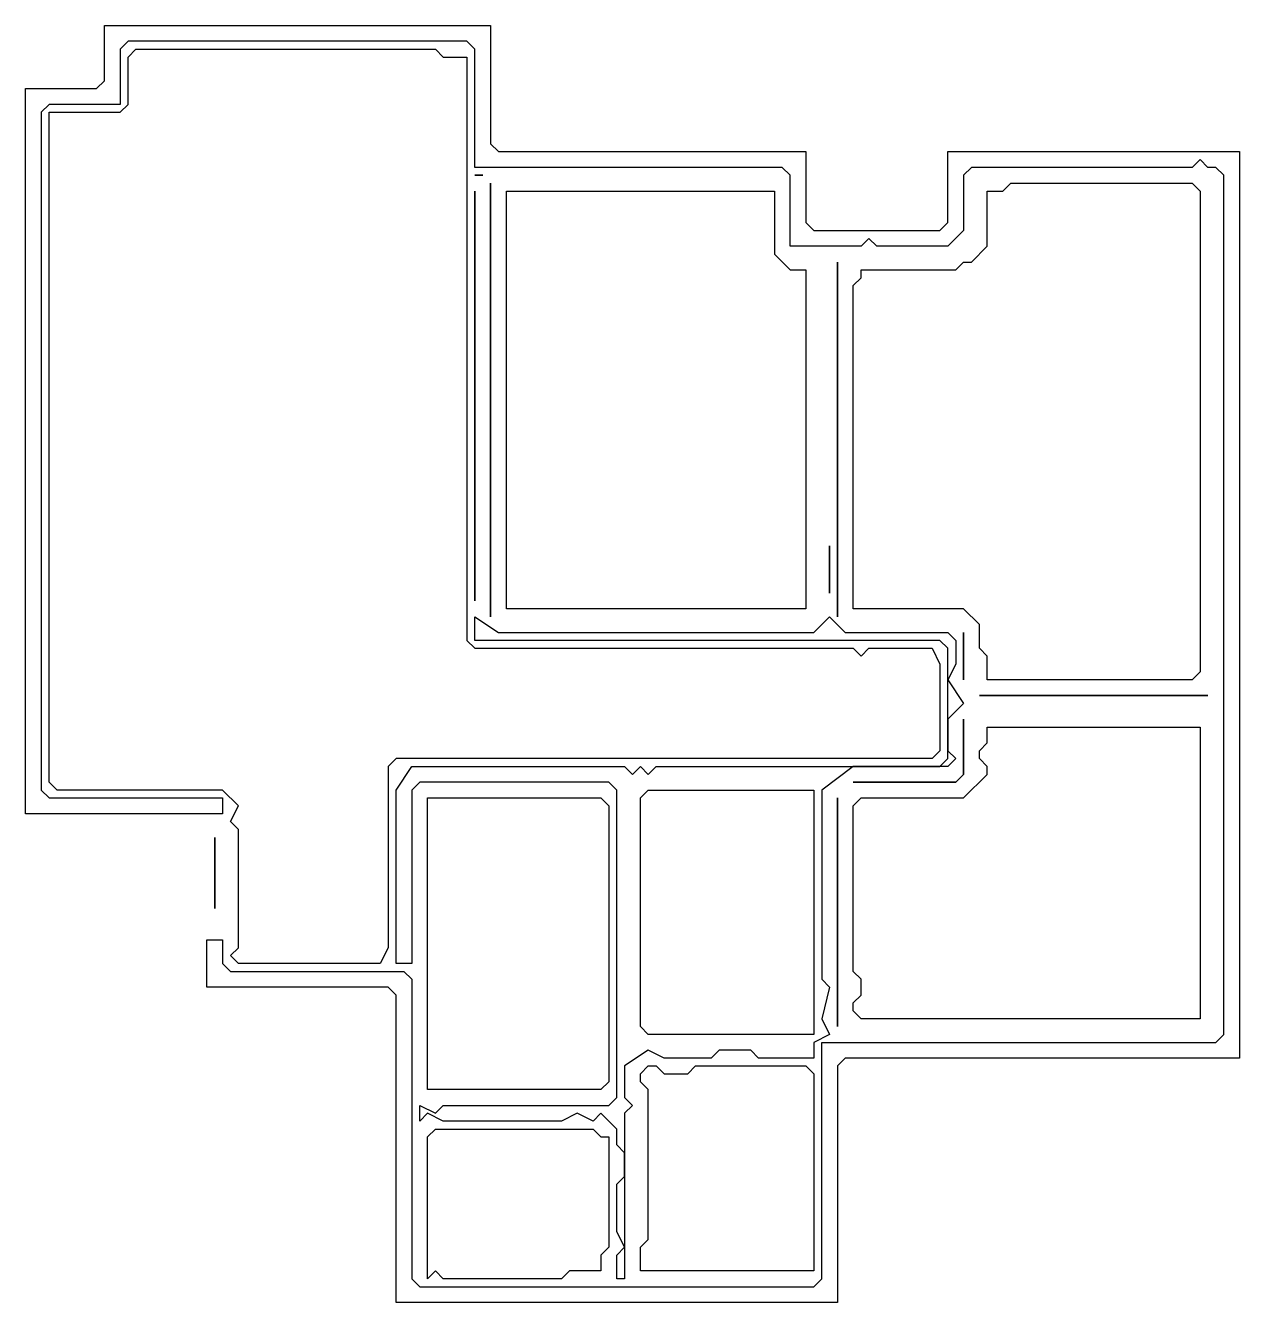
# Model space of a CAD drawing. Header units: metres. Extents: x 51 to 205, y 47 to 209.
import ezdxf

# ---------------------------------------------------------------- set-up
doc = ezdxf.new("R2010")
doc.units = ezdxf.units.M
for name, color, linetype in [('Balcony', 7, 'Continuous'), ('Bathroom', 5, 'Continuous'), ('Common_room', 2, 'Continuous'), ('Inner_walls', 9, 'Continuous'), ('Kitchen', 3, 'Continuous'), ('Living_room', 10, 'Continuous'), ('Main_gate', 1, 'Continuous'), ('Master_room', 6, 'Continuous')]:
    doc.layers.add(name, color=color, linetype=linetype)

msp = doc.modelspace()

# ---------------------------------------------------------------- linework, layer by layer
at = {"layer": 'Balcony'}
for points in [[(129, 51), (129, 54), (130, 55), (130, 74), (129, 75), (129, 76), (130, 77), (131, 77), (132, 76), (135, 76), (136, 77), (150, 77), (151, 76), (151, 51)], [(102, 50), (102, 68), (103, 69), (123, 69), (124, 68), (125, 68), (125, 54), (124, 53), (124, 51), (120, 51), (119, 50), (104, 50), (103, 51)]]:
    msp.add_lwpolyline(points, close=True, dxfattribs=at)
at = {"layer": 'Bathroom'}
msp.add_lwpolyline([(130, 81), (129, 82), (129, 111), (130, 112), (151, 112), (151, 81)], close=True, dxfattribs=at)
at = {"layer": 'Common_room'}
for points in [[(112, 135), (112, 188), (146, 188), (146, 180), (148, 178), (150, 178), (150, 135)], [(156, 84), (156, 85), (157, 86), (157, 88), (156, 89), (156, 110), (157, 111), (170, 111), (173, 114), (173, 115), (172, 116), (172, 117), (173, 118), (173, 120), (200, 120), (200, 83), (157, 83)]]:
    msp.add_lwpolyline(points, close=True, dxfattribs=at)
at = {"layer": 'Inner_walls'}
for points in [[(108, 190), (109, 190)], [(108, 136), (108, 188)], [(153, 137), (153, 143)], [(126, 50), (126, 53), (127, 54), (126, 56), (126, 62), (127, 63), (127, 66), (126, 67), (126, 69), (124, 71), (123, 70), (121, 71), (119, 70), (104, 70), (102, 71), (101, 70), (101, 72), (103, 71), (104, 72), (125, 72), (126, 73), (126, 112), (125, 113), (101, 113), (100, 112), (100, 90), (98, 90), (98, 112), (100, 115), (127, 115), (128, 114), (129, 115), (130, 114), (131, 115), (167, 115), (168, 116), (168, 130), (167, 131), (108, 131), (108, 134), (111, 132), (151, 132), (153, 134), (155, 132), (168, 132), (169, 131), (169, 128), (168, 126), (170, 123), (168, 121), (168, 117), (169, 116), (168, 115), (156, 115), (152, 112), (152, 88), (153, 87), (152, 83), (153, 81), (151, 80), (151, 78), (144, 78), (143, 79), (139, 79), (138, 78), (132, 78), (130, 79), (127, 77), (127, 73), (128, 72), (127, 71), (127, 50)], [(200, 123)], [(202, 123)]]:
    msp.add_lwpolyline(points, close=True, dxfattribs=at)
at = {"layer": 'Kitchen'}
msp.add_lwpolyline([(102, 74), (102, 111), (124, 111), (125, 110), (125, 75), (124, 74)], close=True, dxfattribs=at)
at = {"layer": 'Living_room'}
for points in [[(78, 90), (77, 91), (78, 92), (78, 107), (77, 108), (78, 110), (76, 112), (55, 112), (54, 113), (54, 198), (63, 198), (64, 199), (64, 205), (65, 206), (103, 206), (104, 205), (107, 205), (107, 131), (108, 130), (156, 130), (157, 129), (158, 130), (166, 130), (167, 128), (167, 117), (166, 116), (98, 116), (97, 115), (97, 92), (96, 90)], [(110, 134), (110, 189)], [(154, 134), (154, 179)], [(170, 126), (170, 132)], [(172, 124), (201, 124)], [(156, 113), (169, 113), (170, 114), (170, 121), (170, 114), (169, 113)], [(154, 82), (154, 111)]]:
    msp.add_lwpolyline(points, close=True, dxfattribs=at)
at = {"layer": 'Main_gate'}
msp.add_lwpolyline([(75, 97), (75, 106)], close=True, dxfattribs=at)
at = {"layer": 'Master_room'}
msp.add_lwpolyline([(156, 135), (156, 176), (157, 177), (157, 178), (169, 178), (170, 179), (171, 179), (173, 181), (173, 188), (175, 188), (176, 189), (199, 189), (200, 188), (200, 127), (199, 126), (173, 126), (173, 129), (172, 130), (172, 133), (170, 135)], close=True, dxfattribs=at)
at = {"layer": 'Walls'}
msp.add_lwpolyline([(98, 47), (98, 86), (97, 87), (74, 87), (74, 93), (76, 93), (76, 90), (77, 89), (99, 89), (100, 88), (100, 50), (101, 49), (151, 49), (152, 50), (152, 80), (202, 80), (203, 81), (203, 190), (202, 191), (201, 191), (200, 192), (199, 191), (171, 191), (170, 190), (170, 183), (168, 181), (159, 181), (158, 182), (157, 181), (148, 181), (148, 190), (147, 191), (108, 191), (108, 206), (107, 207), (64, 207), (63, 206), (63, 199), (54, 199), (53, 198), (53, 112), (54, 111), (76, 111), (76, 109), (51, 109), (51, 201), (60, 201), (61, 202), (61, 209), (110, 209), (110, 194), (111, 193), (150, 193), (150, 184), (151, 183), (167, 183), (168, 184), (168, 193), (205, 193), (205, 78), (155, 78), (154, 77), (154, 47)], close=True, dxfattribs=at)

doc.saveas('drawing.dxf')
